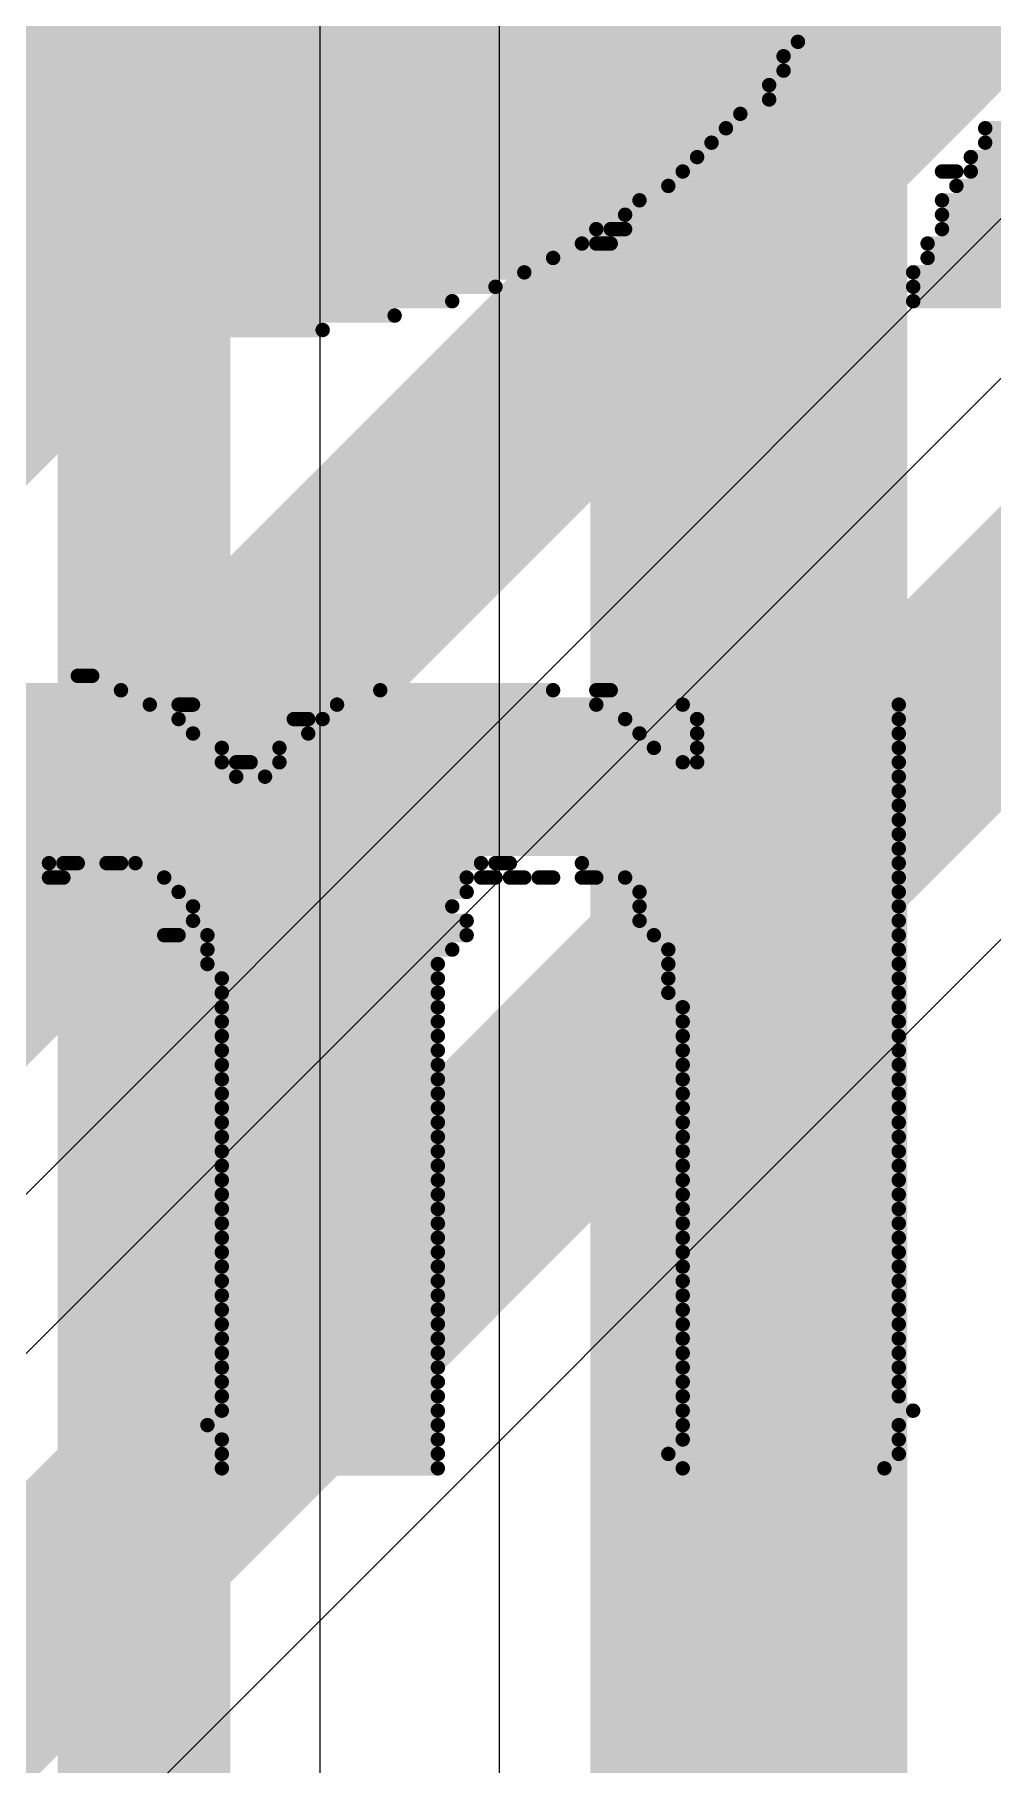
# Model space of a CAD drawing. Header units: inches. Extents: x -5 to 426, y -53 to 116.
# Drawn here: x 25.69 to 27.379, y -13.071 to -10.021 of the extents above; entities that cross this region are included whole.
import ezdxf

# ---------------------------------------------------------------- set-up
doc = ezdxf.new("R2010")
doc.units = ezdxf.units.IN
for name, color, linetype in [('Board Outline', 216, 'Continuous'), ('Bottom Layer', 5, 'Continuous'), ('Bottom Overlay', 54, 'Continuous'), ('Top Layer', 1, 'Continuous')]:
    doc.layers.add(name, color=color, linetype=linetype)

msp = doc.modelspace()

# ---------------------------------------------------------------- linework, layer by layer
at = {"layer": 'Board Outline'}
msp.add_lwpolyline([(49.7725, 6.3481, 0.254, 0.254, -1.144567), (-0.2979, -38.4414, 0.254, 0.254, 0)], format="xyseb", dxfattribs=at)
at = {"layer": 'Bottom Layer'}
for p, q in [((31.1856, -6.8354), (21.0486, -16.9723)), ((20.8373, -16.9025), (30.6554, -7.0844)), ((24.8972, -14.1127), (31.6817, -7.3281))]:
    msp.add_line(p, q, dxfattribs=at)
for points in [[(20.0917, -15.3242, 0.381, 0.381, 0), (30.4822, -4.9336, 0.381, 0.381, 0)], [(19.8879, -16.3343, 0.381, 0.381, 0), (30.3798, -5.8424, 0.381, 0.381, 0)], [(19.8207, -17.4247, 0.381, 0.381, 0), (30.4082, -6.8372, 0.381, 0.381, 0)], [(21.091, -17.4244, 0.381, 0.381, 0), (31.5226, -6.9928, 0.381, 0.381, 0)]]:
    msp.add_lwpolyline(points, format="xyseb", dxfattribs=at)
at = {"layer": 'Bottom Overlay'}
for points in [[(24.7499, -10.0088, 0.0254, 0.0254, 0), (27.0613, -10.0088, 0.0254, 0.0254, 0)], [(24.7753, -10.0342, 0.0254, 0.0254, 0), (27.0359, -10.0342, 0.0254, 0.0254, 0)], [(24.7753, -10.0596, 0.0254, 0.0254, 0), (27.0105, -10.0596, 0.0254, 0.0254, 0)], [(24.7753, -10.085, 0.0254, 0.0254, 0), (27.0105, -10.085, 0.0254, 0.0254, 0)], [(24.8261, -10.1104, 0.0254, 0.0254, 0), (26.9851, -10.1104, 0.0254, 0.0254, 0)], [(24.8261, -10.1358, 0.0254, 0.0254, 0), (26.9851, -10.1358, 0.0254, 0.0254, 0)], [(24.8515, -10.1612, 0.0254, 0.0254, 0), (26.9343, -10.1612, 0.0254, 0.0254, 0)], [(24.8769, -10.1866, 0.0254, 0.0254, 0), (26.9089, -10.1866, 0.0254, 0.0254, 0)], [(27.3661, -10.1866, 0.0254, 0.0254, 0), (28.5345, -10.1866, 0.0254, 0.0254, 0)], [(24.9277, -10.212, 0.0254, 0.0254, 0), (26.8835, -10.212, 0.0254, 0.0254, 0)], [(27.3661, -10.212, 0.0254, 0.0254, 0), (28.5091, -10.212, 0.0254, 0.0254, 0)], [(24.9531, -10.2374, 0.0254, 0.0254, 0), (26.8581, -10.2374, 0.0254, 0.0254, 0)], [(27.3407, -10.2374, 0.0254, 0.0254, 0), (28.5091, -10.2374, 0.0254, 0.0254, 0)], [(24.9785, -10.2628, 0.0254, 0.0254, 0), (26.8327, -10.2628, 0.0254, 0.0254, 0)], [(25.0039, -10.2882, 0.0254, 0.0254, 0), (26.8073, -10.2882, 0.0254, 0.0254, 0)], [(27.2899, -10.2628, 0.0254, 0.0254, 0), (27.3153, -10.2628, 0.0254, 0.0254, 0)], [(27.3153, -10.2882, 0.0254, 0.0254, 0), (28.4583, -10.2882, 0.0254, 0.0254, 0)], [(27.3407, -10.2628, 0.0254, 0.0254, 0), (28.4837, -10.2628, 0.0254, 0.0254, 0)], [(25.0293, -10.3136, 0.0254, 0.0254, 0), (26.7565, -10.3136, 0.0254, 0.0254, 0)], [(27.2899, -10.3136, 0.0254, 0.0254, 0), (28.4837, -10.3136, 0.0254, 0.0254, 0)], [(25.0547, -10.339, 0.0254, 0.0254, 0), (26.7311, -10.339, 0.0254, 0.0254, 0)], [(27.2899, -10.339, 0.0254, 0.0254, 0), (28.4329, -10.339, 0.0254, 0.0254, 0)], [(25.1055, -10.3644, 0.0254, 0.0254, 0), (26.6803, -10.3644, 0.0254, 0.0254, 0)], [(26.7057, -10.3644, 0.0254, 0.0254, 0), (26.7311, -10.3644, 0.0254, 0.0254, 0)], [(27.2899, -10.3644, 0.0254, 0.0254, 0), (28.4329, -10.3644, 0.0254, 0.0254, 0)], [(25.1563, -10.3898, 0.0254, 0.0254, 0), (26.6549, -10.3898, 0.0254, 0.0254, 0)], [(26.6803, -10.3898, 0.0254, 0.0254, 0), (26.7057, -10.3898, 0.0254, 0.0254, 0)], [(27.2645, -10.3898, 0.0254, 0.0254, 0), (28.4075, -10.3898, 0.0254, 0.0254, 0)], [(25.2071, -10.4152, 0.0254, 0.0254, 0), (26.6041, -10.4152, 0.0254, 0.0254, 0)], [(25.2579, -10.4406, 0.0254, 0.0254, 0), (26.5533, -10.4406, 0.0254, 0.0254, 0)], [(27.2391, -10.4406, 0.0254, 0.0254, 0), (28.3821, -10.4406, 0.0254, 0.0254, 0)], [(27.2645, -10.4152, 0.0254, 0.0254, 0), (28.4329, -10.4152, 0.0254, 0.0254, 0)], [(25.3087, -10.466, 0.0254, 0.0254, 0), (26.5025, -10.466, 0.0254, 0.0254, 0)], [(27.2391, -10.466, 0.0254, 0.0254, 0), (28.3821, -10.466, 0.0254, 0.0254, 0)], [(25.3849, -10.4914, 0.0254, 0.0254, 0), (26.4263, -10.4914, 0.0254, 0.0254, 0)], [(27.2391, -10.4914, 0.0254, 0.0254, 0), (28.3567, -10.4914, 0.0254, 0.0254, 0)], [(25.4611, -10.5168, 0.0254, 0.0254, 0), (26.3247, -10.5168, 0.0254, 0.0254, 0)], [(25.5881, -10.5422, 0.0254, 0.0254, 0), (26.1977, -10.5422, 0.0254, 0.0254, 0)], [(25.7659, -11.1518, 0.0254, 0.0254, 0), (25.7913, -11.1518, 0.0254, 0.0254, 0)], [(25.4357, -11.2026, 0.0254, 0.0254, 0), (25.8929, -11.2026, 0.0254, 0.0254, 0)], [(25.5119, -11.1772, 0.0254, 0.0254, 0), (25.8421, -11.1772, 0.0254, 0.0254, 0)], [(25.9437, -11.2026, 0.0254, 0.0254, 0), (25.9691, -11.2026, 0.0254, 0.0254, 0)], [(26.2231, -11.2026, 0.0254, 0.0254, 0), (26.6803, -11.2026, 0.0254, 0.0254, 0)], [(26.2993, -11.1772, 0.0254, 0.0254, 0), (26.6041, -11.1772, 0.0254, 0.0254, 0)], [(26.6803, -11.1772, 0.0254, 0.0254, 0), (26.7057, -11.1772, 0.0254, 0.0254, 0)], [(26.8327, -11.2026, 0.0254, 0.0254, 0), (27.2137, -11.2026, 0.0254, 0.0254, 0)], [(25.3849, -11.228, 0.0254, 0.0254, 0), (25.9437, -11.228, 0.0254, 0.0254, 0)], [(26.1469, -11.228, 0.0254, 0.0254, 0), (26.1723, -11.228, 0.0254, 0.0254, 0)], [(26.1977, -11.228, 0.0254, 0.0254, 0), (26.7311, -11.228, 0.0254, 0.0254, 0)], [(26.8581, -11.228, 0.0254, 0.0254, 0), (27.2137, -11.228, 0.0254, 0.0254, 0)], [(25.3595, -11.2534, 0.0254, 0.0254, 0), (25.9691, -11.2534, 0.0254, 0.0254, 0)], [(26.1723, -11.2534, 0.0254, 0.0254, 0), (26.7565, -11.2534, 0.0254, 0.0254, 0)], [(26.8581, -11.2534, 0.0254, 0.0254, 0), (27.2137, -11.2534, 0.0254, 0.0254, 0)], [(25.3341, -11.2788, 0.0254, 0.0254, 0), (26.0199, -11.2788, 0.0254, 0.0254, 0)], [(26.1215, -11.2788, 0.0254, 0.0254, 0), (26.7819, -11.2788, 0.0254, 0.0254, 0)], [(26.8581, -11.2788, 0.0254, 0.0254, 0), (27.2137, -11.2788, 0.0254, 0.0254, 0)], [(25.2833, -11.3042, 0.0254, 0.0254, 0), (26.0199, -11.3042, 0.0254, 0.0254, 0)], [(26.0453, -11.3042, 0.0254, 0.0254, 0), (26.0707, -11.3042, 0.0254, 0.0254, 0)], [(26.1215, -11.3042, 0.0254, 0.0254, 0), (26.8327, -11.3042, 0.0254, 0.0254, 0)], [(26.8581, -11.3042, 0.0254, 0.0254, 0), (27.2137, -11.3042, 0.0254, 0.0254, 0)], [(25.2579, -11.355, 0.0254, 0.0254, 0), (27.2137, -11.355, 0.0254, 0.0254, 0)], [(25.2833, -11.3296, 0.0254, 0.0254, 0), (26.0453, -11.3296, 0.0254, 0.0254, 0)], [(26.0961, -11.3296, 0.0254, 0.0254, 0), (27.2137, -11.3296, 0.0254, 0.0254, 0)], [(25.2579, -11.3804, 0.0254, 0.0254, 0), (27.2137, -11.3804, 0.0254, 0.0254, 0)], [(25.2579, -11.4058, 0.0254, 0.0254, 0), (27.2137, -11.4058, 0.0254, 0.0254, 0)], [(25.2325, -11.4312, 0.0254, 0.0254, 0), (27.2137, -11.4312, 0.0254, 0.0254, 0)], [(25.2325, -11.4566, 0.0254, 0.0254, 0), (27.2137, -11.4566, 0.0254, 0.0254, 0)], [(25.2325, -11.482, 0.0254, 0.0254, 0), (25.7151, -11.482, 0.0254, 0.0254, 0)], [(25.7151, -11.5074, 0.0254, 0.0254, 0), (25.7405, -11.5074, 0.0254, 0.0254, 0)], [(25.7405, -11.482, 0.0254, 0.0254, 0), (25.7659, -11.482, 0.0254, 0.0254, 0)], [(25.8167, -11.482, 0.0254, 0.0254, 0), (25.8421, -11.482, 0.0254, 0.0254, 0)], [(25.8675, -11.482, 0.0254, 0.0254, 0), (26.4771, -11.482, 0.0254, 0.0254, 0)], [(25.9183, -11.5074, 0.0254, 0.0254, 0), (26.4517, -11.5074, 0.0254, 0.0254, 0)], [(26.4771, -11.5074, 0.0254, 0.0254, 0), (26.5025, -11.5074, 0.0254, 0.0254, 0)], [(26.5025, -11.482, 0.0254, 0.0254, 0), (26.5279, -11.482, 0.0254, 0.0254, 0)], [(26.5279, -11.5074, 0.0254, 0.0254, 0), (26.5533, -11.5074, 0.0254, 0.0254, 0)], [(26.5787, -11.5074, 0.0254, 0.0254, 0), (26.6041, -11.5074, 0.0254, 0.0254, 0)], [(26.6549, -11.482, 0.0254, 0.0254, 0), (27.2137, -11.482, 0.0254, 0.0254, 0)], [(26.6549, -11.5074, 0.0254, 0.0254, 0), (26.6803, -11.5074, 0.0254, 0.0254, 0)], [(26.7311, -11.5074, 0.0254, 0.0254, 0), (27.2137, -11.5074, 0.0254, 0.0254, 0)], [(25.9437, -11.5328, 0.0254, 0.0254, 0), (26.4517, -11.5328, 0.0254, 0.0254, 0)], [(26.7565, -11.5328, 0.0254, 0.0254, 0), (27.2137, -11.5328, 0.0254, 0.0254, 0)], [(25.9691, -11.5582, 0.0254, 0.0254, 0), (26.4263, -11.5582, 0.0254, 0.0254, 0)], [(26.7565, -11.5582, 0.0254, 0.0254, 0), (27.2137, -11.5582, 0.0254, 0.0254, 0)], [(25.9691, -11.5836, 0.0254, 0.0254, 0), (26.4517, -11.5836, 0.0254, 0.0254, 0)], [(26.7565, -11.5836, 0.0254, 0.0254, 0), (27.2137, -11.5836, 0.0254, 0.0254, 0)], [(25.9183, -11.609, 0.0254, 0.0254, 0), (25.9437, -11.609, 0.0254, 0.0254, 0)], [(25.9945, -11.609, 0.0254, 0.0254, 0), (26.4517, -11.609, 0.0254, 0.0254, 0)], [(26.7819, -11.609, 0.0254, 0.0254, 0), (27.2137, -11.609, 0.0254, 0.0254, 0)], [(25.9945, -11.6344, 0.0254, 0.0254, 0), (26.4263, -11.6344, 0.0254, 0.0254, 0)], [(25.9945, -11.6598, 0.0254, 0.0254, 0), (26.4009, -11.6598, 0.0254, 0.0254, 0)], [(26.8073, -11.6344, 0.0254, 0.0254, 0), (27.2137, -11.6344, 0.0254, 0.0254, 0)], [(26.8073, -11.6598, 0.0254, 0.0254, 0), (27.2137, -11.6598, 0.0254, 0.0254, 0)], [(26.0199, -11.6852, 0.0254, 0.0254, 0), (26.4009, -11.6852, 0.0254, 0.0254, 0)], [(26.8073, -11.6852, 0.0254, 0.0254, 0), (27.2137, -11.6852, 0.0254, 0.0254, 0)], [(26.0199, -11.7106, 0.0254, 0.0254, 0), (26.4009, -11.7106, 0.0254, 0.0254, 0)], [(26.8073, -11.7106, 0.0254, 0.0254, 0), (27.2137, -11.7106, 0.0254, 0.0254, 0)], [(26.0199, -11.736, 0.0254, 0.0254, 0), (26.4009, -11.736, 0.0254, 0.0254, 0)], [(26.8327, -11.736, 0.0254, 0.0254, 0), (27.2137, -11.736, 0.0254, 0.0254, 0)], [(26.0199, -11.7614, 0.0254, 0.0254, 0), (26.4009, -11.7614, 0.0254, 0.0254, 0)], [(26.8327, -11.7614, 0.0254, 0.0254, 0), (27.2137, -11.7614, 0.0254, 0.0254, 0)], [(26.0199, -11.7868, 0.0254, 0.0254, 0), (26.4009, -11.7868, 0.0254, 0.0254, 0)], [(26.0199, -11.8122, 0.0254, 0.0254, 0), (26.4009, -11.8122, 0.0254, 0.0254, 0)], [(26.8327, -11.7868, 0.0254, 0.0254, 0), (27.2137, -11.7868, 0.0254, 0.0254, 0)], [(26.8327, -11.8122, 0.0254, 0.0254, 0), (27.2137, -11.8122, 0.0254, 0.0254, 0)], [(26.0199, -11.8376, 0.0254, 0.0254, 0), (26.4009, -11.8376, 0.0254, 0.0254, 0)], [(26.8327, -11.8376, 0.0254, 0.0254, 0), (27.2137, -11.8376, 0.0254, 0.0254, 0)], [(26.0199, -11.863, 0.0254, 0.0254, 0), (26.4009, -11.863, 0.0254, 0.0254, 0)], [(26.8327, -11.863, 0.0254, 0.0254, 0), (27.2137, -11.863, 0.0254, 0.0254, 0)], [(26.0199, -11.8884, 0.0254, 0.0254, 0), (26.4009, -11.8884, 0.0254, 0.0254, 0)], [(26.8327, -11.8884, 0.0254, 0.0254, 0), (27.2137, -11.8884, 0.0254, 0.0254, 0)], [(26.0199, -11.9138, 0.0254, 0.0254, 0), (26.4009, -11.9138, 0.0254, 0.0254, 0)], [(26.8327, -11.9138, 0.0254, 0.0254, 0), (27.2137, -11.9138, 0.0254, 0.0254, 0)], [(26.0199, -11.9392, 0.0254, 0.0254, 0), (26.4009, -11.9392, 0.0254, 0.0254, 0)], [(26.0199, -11.9646, 0.0254, 0.0254, 0), (26.4009, -11.9646, 0.0254, 0.0254, 0)], [(26.8327, -11.9392, 0.0254, 0.0254, 0), (27.2137, -11.9392, 0.0254, 0.0254, 0)], [(26.8327, -11.9646, 0.0254, 0.0254, 0), (27.2137, -11.9646, 0.0254, 0.0254, 0)], [(26.0199, -11.99, 0.0254, 0.0254, 0), (26.4009, -11.99, 0.0254, 0.0254, 0)], [(26.8327, -11.99, 0.0254, 0.0254, 0), (27.2137, -11.99, 0.0254, 0.0254, 0)], [(26.0199, -12.0154, 0.0254, 0.0254, 0), (26.4009, -12.0154, 0.0254, 0.0254, 0)], [(26.8327, -12.0154, 0.0254, 0.0254, 0), (27.2137, -12.0154, 0.0254, 0.0254, 0)], [(26.0199, -12.0408, 0.0254, 0.0254, 0), (26.4009, -12.0408, 0.0254, 0.0254, 0)], [(26.8327, -12.0408, 0.0254, 0.0254, 0), (27.2137, -12.0408, 0.0254, 0.0254, 0)], [(26.0199, -12.0662, 0.0254, 0.0254, 0), (26.4009, -12.0662, 0.0254, 0.0254, 0)], [(26.8327, -12.0662, 0.0254, 0.0254, 0), (27.2137, -12.0662, 0.0254, 0.0254, 0)], [(26.0199, -12.0916, 0.0254, 0.0254, 0), (26.4009, -12.0916, 0.0254, 0.0254, 0)], [(26.0199, -12.117, 0.0254, 0.0254, 0), (26.4009, -12.117, 0.0254, 0.0254, 0)], [(26.8327, -12.0916, 0.0254, 0.0254, 0), (27.2137, -12.0916, 0.0254, 0.0254, 0)], [(26.8327, -12.117, 0.0254, 0.0254, 0), (27.2137, -12.117, 0.0254, 0.0254, 0)], [(26.0199, -12.1424, 0.0254, 0.0254, 0), (26.4009, -12.1424, 0.0254, 0.0254, 0)], [(26.8327, -12.1424, 0.0254, 0.0254, 0), (27.2137, -12.1424, 0.0254, 0.0254, 0)], [(26.0199, -12.1678, 0.0254, 0.0254, 0), (26.4009, -12.1678, 0.0254, 0.0254, 0)], [(26.8327, -12.1678, 0.0254, 0.0254, 0), (27.2137, -12.1678, 0.0254, 0.0254, 0)], [(26.0199, -12.1932, 0.0254, 0.0254, 0), (26.4009, -12.1932, 0.0254, 0.0254, 0)], [(26.8327, -12.1932, 0.0254, 0.0254, 0), (27.2137, -12.1932, 0.0254, 0.0254, 0)], [(26.0199, -12.2186, 0.0254, 0.0254, 0), (26.4009, -12.2186, 0.0254, 0.0254, 0)], [(26.8327, -12.2186, 0.0254, 0.0254, 0), (27.2137, -12.2186, 0.0254, 0.0254, 0)], [(26.0199, -12.244, 0.0254, 0.0254, 0), (26.4009, -12.244, 0.0254, 0.0254, 0)], [(26.0199, -12.2694, 0.0254, 0.0254, 0), (26.4009, -12.2694, 0.0254, 0.0254, 0)], [(26.8327, -12.244, 0.0254, 0.0254, 0), (27.2137, -12.244, 0.0254, 0.0254, 0)], [(26.8327, -12.2694, 0.0254, 0.0254, 0), (27.2137, -12.2694, 0.0254, 0.0254, 0)], [(26.0199, -12.2948, 0.0254, 0.0254, 0), (26.4009, -12.2948, 0.0254, 0.0254, 0)], [(26.8327, -12.2948, 0.0254, 0.0254, 0), (27.2137, -12.2948, 0.0254, 0.0254, 0)], [(26.0199, -12.3202, 0.0254, 0.0254, 0), (26.4009, -12.3202, 0.0254, 0.0254, 0)], [(26.8327, -12.3202, 0.0254, 0.0254, 0), (27.2137, -12.3202, 0.0254, 0.0254, 0)], [(26.0199, -12.3456, 0.0254, 0.0254, 0), (26.4009, -12.3456, 0.0254, 0.0254, 0)], [(26.8327, -12.3456, 0.0254, 0.0254, 0), (27.2137, -12.3456, 0.0254, 0.0254, 0)], [(26.0199, -12.371, 0.0254, 0.0254, 0), (26.4009, -12.371, 0.0254, 0.0254, 0)], [(26.8327, -12.371, 0.0254, 0.0254, 0), (27.2137, -12.371, 0.0254, 0.0254, 0)], [(26.0199, -12.3964, 0.0254, 0.0254, 0), (26.4009, -12.3964, 0.0254, 0.0254, 0)], [(26.0199, -12.4218, 0.0254, 0.0254, 0), (26.4009, -12.4218, 0.0254, 0.0254, 0)], [(26.8327, -12.3964, 0.0254, 0.0254, 0), (27.2137, -12.3964, 0.0254, 0.0254, 0)], [(26.8327, -12.4218, 0.0254, 0.0254, 0), (27.2137, -12.4218, 0.0254, 0.0254, 0)], [(26.0199, -12.4472, 0.0254, 0.0254, 0), (26.4009, -12.4472, 0.0254, 0.0254, 0)], [(26.8327, -12.4472, 0.0254, 0.0254, 0), (27.2391, -12.4472, 0.0254, 0.0254, 0)], [(25.9945, -12.4726, 0.0254, 0.0254, 0), (26.4009, -12.4726, 0.0254, 0.0254, 0)], [(26.8327, -12.4726, 0.0254, 0.0254, 0), (27.2137, -12.4726, 0.0254, 0.0254, 0)], [(26.0199, -12.498, 0.0254, 0.0254, 0), (26.4009, -12.498, 0.0254, 0.0254, 0)], [(26.8327, -12.498, 0.0254, 0.0254, 0), (27.2137, -12.498, 0.0254, 0.0254, 0)], [(26.0199, -12.5234, 0.0254, 0.0254, 0), (26.4009, -12.5234, 0.0254, 0.0254, 0)], [(26.8073, -12.5234, 0.0254, 0.0254, 0), (27.2137, -12.5234, 0.0254, 0.0254, 0)], [(26.0199, -12.5488, 0.0254, 0.0254, 0), (26.4009, -12.5488, 0.0254, 0.0254, 0)], [(26.8327, -12.5488, 0.0254, 0.0254, 0), (27.1883, -12.5488, 0.0254, 0.0254, 0)]]:
    msp.add_lwpolyline(points, format="xyseb", dxfattribs=at)
for points in [[(27.0295, -10.0342, 0.0127, 0.0127, 1), (27.0422, -10.0342, 0.0127, 0.0127, 1)], [(27.0041, -10.0596, 0.0127, 0.0127, 1), (27.0168, -10.0596, 0.0127, 0.0127, 1)], [(27.0041, -10.085, 0.0127, 0.0127, 1), (27.0168, -10.085, 0.0127, 0.0127, 1)], [(26.9787, -10.1104, 0.0127, 0.0127, 1), (26.9914, -10.1104, 0.0127, 0.0127, 1)], [(26.9787, -10.1358, 0.0127, 0.0127, 1), (26.9914, -10.1358, 0.0127, 0.0127, 1)], [(26.9279, -10.1612, 0.0127, 0.0127, 1), (26.9406, -10.1612, 0.0127, 0.0127, 1)], [(26.9025, -10.1866, 0.0127, 0.0127, 1), (26.9152, -10.1866, 0.0127, 0.0127, 1)], [(27.3597, -10.1866, 0.0127, 0.0127, 1), (27.3724, -10.1866, 0.0127, 0.0127, 1)], [(26.8771, -10.212, 0.0127, 0.0127, 1), (26.8898, -10.212, 0.0127, 0.0127, 1)], [(27.3597, -10.212, 0.0127, 0.0127, 1), (27.3724, -10.212, 0.0127, 0.0127, 1)], [(26.8517, -10.2374, 0.0127, 0.0127, 1), (26.8644, -10.2374, 0.0127, 0.0127, 1)], [(27.3343, -10.2374, 0.0127, 0.0127, 1), (27.347, -10.2374, 0.0127, 0.0127, 1)], [(26.8009, -10.2882, 0.0127, 0.0127, 1), (26.8136, -10.2882, 0.0127, 0.0127, 1)], [(26.8263, -10.2628, 0.0127, 0.0127, 1), (26.839, -10.2628, 0.0127, 0.0127, 1)], [(27.2835, -10.2628, 0.0127, 0.0127, 1), (27.2962, -10.2628, 0.0127, 0.0127, 1)], [(27.3089, -10.2628, 0.0127, 0.0127, 1), (27.3216, -10.2628, 0.0127, 0.0127, 1)], [(27.3089, -10.2882, 0.0127, 0.0127, 1), (27.3216, -10.2882, 0.0127, 0.0127, 1)], [(27.3343, -10.2628, 0.0127, 0.0127, 1), (27.347, -10.2628, 0.0127, 0.0127, 1)], [(26.7501, -10.3136, 0.0127, 0.0127, 1), (26.7628, -10.3136, 0.0127, 0.0127, 1)], [(27.2835, -10.3136, 0.0127, 0.0127, 1), (27.2962, -10.3136, 0.0127, 0.0127, 1)], [(26.7247, -10.339, 0.0127, 0.0127, 1), (26.7374, -10.339, 0.0127, 0.0127, 1)], [(27.2835, -10.339, 0.0127, 0.0127, 1), (27.2962, -10.339, 0.0127, 0.0127, 1)], [(26.6739, -10.3644, 0.0127, 0.0127, 1), (26.6866, -10.3644, 0.0127, 0.0127, 1)], [(26.6993, -10.3644, 0.0127, 0.0127, 1), (26.712, -10.3644, 0.0127, 0.0127, 1)], [(26.7247, -10.3644, 0.0127, 0.0127, 1), (26.7374, -10.3644, 0.0127, 0.0127, 1)], [(27.2835, -10.3644, 0.0127, 0.0127, 1), (27.2962, -10.3644, 0.0127, 0.0127, 1)], [(26.6485, -10.3898, 0.0127, 0.0127, 1), (26.6612, -10.3898, 0.0127, 0.0127, 1)], [(26.6739, -10.3898, 0.0127, 0.0127, 1), (26.6866, -10.3898, 0.0127, 0.0127, 1)], [(26.6993, -10.3898, 0.0127, 0.0127, 1), (26.712, -10.3898, 0.0127, 0.0127, 1)], [(27.2581, -10.3898, 0.0127, 0.0127, 1), (27.2708, -10.3898, 0.0127, 0.0127, 1)], [(26.5469, -10.4406, 0.0127, 0.0127, 1), (26.5596, -10.4406, 0.0127, 0.0127, 1)], [(26.5977, -10.4152, 0.0127, 0.0127, 1), (26.6104, -10.4152, 0.0127, 0.0127, 1)], [(27.2327, -10.4406, 0.0127, 0.0127, 1), (27.2454, -10.4406, 0.0127, 0.0127, 1)], [(27.2581, -10.4152, 0.0127, 0.0127, 1), (27.2708, -10.4152, 0.0127, 0.0127, 1)], [(26.4961, -10.466, 0.0127, 0.0127, 1), (26.5088, -10.466, 0.0127, 0.0127, 1)], [(27.2327, -10.466, 0.0127, 0.0127, 1), (27.2454, -10.466, 0.0127, 0.0127, 1)], [(26.4199, -10.4914, 0.0127, 0.0127, 1), (26.4326, -10.4914, 0.0127, 0.0127, 1)], [(27.2327, -10.4914, 0.0127, 0.0127, 1), (27.2454, -10.4914, 0.0127, 0.0127, 1)], [(26.3183, -10.5168, 0.0127, 0.0127, 1), (26.331, -10.5168, 0.0127, 0.0127, 1)], [(26.1913, -10.5422, 0.0127, 0.0127, 1), (26.204, -10.5422, 0.0127, 0.0127, 1)], [(25.7595, -11.1518, 0.0127, 0.0127, 1), (25.7722, -11.1518, 0.0127, 0.0127, 1)], [(25.7849, -11.1518, 0.0127, 0.0127, 1), (25.7976, -11.1518, 0.0127, 0.0127, 1)], [(25.8357, -11.1772, 0.0127, 0.0127, 1), (25.8484, -11.1772, 0.0127, 0.0127, 1)], [(25.8865, -11.2026, 0.0127, 0.0127, 1), (25.8992, -11.2026, 0.0127, 0.0127, 1)], [(25.9373, -11.2026, 0.0127, 0.0127, 1), (25.95, -11.2026, 0.0127, 0.0127, 1)], [(25.9627, -11.2026, 0.0127, 0.0127, 1), (25.9754, -11.2026, 0.0127, 0.0127, 1)], [(26.2167, -11.2026, 0.0127, 0.0127, 1), (26.2294, -11.2026, 0.0127, 0.0127, 1)], [(26.2929, -11.1772, 0.0127, 0.0127, 1), (26.3056, -11.1772, 0.0127, 0.0127, 1)], [(26.5977, -11.1772, 0.0127, 0.0127, 1), (26.6104, -11.1772, 0.0127, 0.0127, 1)], [(26.6739, -11.1772, 0.0127, 0.0127, 1), (26.6866, -11.1772, 0.0127, 0.0127, 1)], [(26.6739, -11.2026, 0.0127, 0.0127, 1), (26.6866, -11.2026, 0.0127, 0.0127, 1)], [(26.6993, -11.1772, 0.0127, 0.0127, 1), (26.712, -11.1772, 0.0127, 0.0127, 1)], [(26.8263, -11.2026, 0.0127, 0.0127, 1), (26.839, -11.2026, 0.0127, 0.0127, 1)], [(27.2073, -11.2026, 0.0127, 0.0127, 1), (27.22, -11.2026, 0.0127, 0.0127, 1)], [(25.9373, -11.228, 0.0127, 0.0127, 1), (25.95, -11.228, 0.0127, 0.0127, 1)], [(26.1405, -11.228, 0.0127, 0.0127, 1), (26.1532, -11.228, 0.0127, 0.0127, 1)], [(26.1659, -11.228, 0.0127, 0.0127, 1), (26.1786, -11.228, 0.0127, 0.0127, 1)], [(26.1913, -11.228, 0.0127, 0.0127, 1), (26.204, -11.228, 0.0127, 0.0127, 1)], [(26.7247, -11.228, 0.0127, 0.0127, 1), (26.7374, -11.228, 0.0127, 0.0127, 1)], [(26.8517, -11.228, 0.0127, 0.0127, 1), (26.8644, -11.228, 0.0127, 0.0127, 1)], [(27.2073, -11.228, 0.0127, 0.0127, 1), (27.22, -11.228, 0.0127, 0.0127, 1)], [(25.9627, -11.2534, 0.0127, 0.0127, 1), (25.9754, -11.2534, 0.0127, 0.0127, 1)], [(26.1659, -11.2534, 0.0127, 0.0127, 1), (26.1786, -11.2534, 0.0127, 0.0127, 1)], [(26.7501, -11.2534, 0.0127, 0.0127, 1), (26.7628, -11.2534, 0.0127, 0.0127, 1)], [(26.8517, -11.2534, 0.0127, 0.0127, 1), (26.8644, -11.2534, 0.0127, 0.0127, 1)], [(27.2073, -11.2534, 0.0127, 0.0127, 1), (27.22, -11.2534, 0.0127, 0.0127, 1)], [(26.0135, -11.2788, 0.0127, 0.0127, 1), (26.0262, -11.2788, 0.0127, 0.0127, 1)], [(26.1151, -11.2788, 0.0127, 0.0127, 1), (26.1278, -11.2788, 0.0127, 0.0127, 1)], [(26.7755, -11.2788, 0.0127, 0.0127, 1), (26.7882, -11.2788, 0.0127, 0.0127, 1)], [(26.8517, -11.2788, 0.0127, 0.0127, 1), (26.8644, -11.2788, 0.0127, 0.0127, 1)], [(27.2073, -11.2788, 0.0127, 0.0127, 1), (27.22, -11.2788, 0.0127, 0.0127, 1)], [(26.0135, -11.3042, 0.0127, 0.0127, 1), (26.0262, -11.3042, 0.0127, 0.0127, 1)], [(26.0389, -11.3042, 0.0127, 0.0127, 1), (26.0516, -11.3042, 0.0127, 0.0127, 1)], [(26.0643, -11.3042, 0.0127, 0.0127, 1), (26.077, -11.3042, 0.0127, 0.0127, 1)], [(26.1151, -11.3042, 0.0127, 0.0127, 1), (26.1278, -11.3042, 0.0127, 0.0127, 1)], [(26.8263, -11.3042, 0.0127, 0.0127, 1), (26.839, -11.3042, 0.0127, 0.0127, 1)], [(26.8517, -11.3042, 0.0127, 0.0127, 1), (26.8644, -11.3042, 0.0127, 0.0127, 1)], [(27.2073, -11.3042, 0.0127, 0.0127, 1), (27.22, -11.3042, 0.0127, 0.0127, 1)], [(26.0389, -11.3296, 0.0127, 0.0127, 1), (26.0516, -11.3296, 0.0127, 0.0127, 1)], [(26.0897, -11.3296, 0.0127, 0.0127, 1), (26.1024, -11.3296, 0.0127, 0.0127, 1)], [(27.2073, -11.3296, 0.0127, 0.0127, 1), (27.22, -11.3296, 0.0127, 0.0127, 1)], [(27.2073, -11.355, 0.0127, 0.0127, 1), (27.22, -11.355, 0.0127, 0.0127, 1)], [(27.2073, -11.3804, 0.0127, 0.0127, 1), (27.22, -11.3804, 0.0127, 0.0127, 1)], [(27.2073, -11.4058, 0.0127, 0.0127, 1), (27.22, -11.4058, 0.0127, 0.0127, 1)], [(27.2073, -11.4312, 0.0127, 0.0127, 1), (27.22, -11.4312, 0.0127, 0.0127, 1)], [(27.2073, -11.4566, 0.0127, 0.0127, 1), (27.22, -11.4566, 0.0127, 0.0127, 1)], [(25.7087, -11.482, 0.0127, 0.0127, 1), (25.7214, -11.482, 0.0127, 0.0127, 1)], [(25.7087, -11.5074, 0.0127, 0.0127, 1), (25.7214, -11.5074, 0.0127, 0.0127, 1)], [(25.7341, -11.482, 0.0127, 0.0127, 1), (25.7468, -11.482, 0.0127, 0.0127, 1)], [(25.7341, -11.5074, 0.0127, 0.0127, 1), (25.7468, -11.5074, 0.0127, 0.0127, 1)], [(25.7595, -11.482, 0.0127, 0.0127, 1), (25.7722, -11.482, 0.0127, 0.0127, 1)], [(25.8103, -11.482, 0.0127, 0.0127, 1), (25.823, -11.482, 0.0127, 0.0127, 1)], [(25.8357, -11.482, 0.0127, 0.0127, 1), (25.8484, -11.482, 0.0127, 0.0127, 1)], [(25.8611, -11.482, 0.0127, 0.0127, 1), (25.8738, -11.482, 0.0127, 0.0127, 1)], [(25.9119, -11.5074, 0.0127, 0.0127, 1), (25.9246, -11.5074, 0.0127, 0.0127, 1)], [(26.4453, -11.5074, 0.0127, 0.0127, 1), (26.458, -11.5074, 0.0127, 0.0127, 1)], [(26.4707, -11.482, 0.0127, 0.0127, 1), (26.4834, -11.482, 0.0127, 0.0127, 1)], [(26.4707, -11.5074, 0.0127, 0.0127, 1), (26.4834, -11.5074, 0.0127, 0.0127, 1)], [(26.4961, -11.482, 0.0127, 0.0127, 1), (26.5088, -11.482, 0.0127, 0.0127, 1)], [(26.4961, -11.5074, 0.0127, 0.0127, 1), (26.5088, -11.5074, 0.0127, 0.0127, 1)], [(26.5215, -11.482, 0.0127, 0.0127, 1), (26.5342, -11.482, 0.0127, 0.0127, 1)], [(26.5215, -11.5074, 0.0127, 0.0127, 1), (26.5342, -11.5074, 0.0127, 0.0127, 1)], [(26.5469, -11.5074, 0.0127, 0.0127, 1), (26.5596, -11.5074, 0.0127, 0.0127, 1)], [(26.5723, -11.5074, 0.0127, 0.0127, 1), (26.585, -11.5074, 0.0127, 0.0127, 1)], [(26.5977, -11.5074, 0.0127, 0.0127, 1), (26.6104, -11.5074, 0.0127, 0.0127, 1)], [(26.6485, -11.482, 0.0127, 0.0127, 1), (26.6612, -11.482, 0.0127, 0.0127, 1)], [(26.6485, -11.5074, 0.0127, 0.0127, 1), (26.6612, -11.5074, 0.0127, 0.0127, 1)], [(26.6739, -11.5074, 0.0127, 0.0127, 1), (26.6866, -11.5074, 0.0127, 0.0127, 1)], [(26.7247, -11.5074, 0.0127, 0.0127, 1), (26.7374, -11.5074, 0.0127, 0.0127, 1)], [(27.2073, -11.482, 0.0127, 0.0127, 1), (27.22, -11.482, 0.0127, 0.0127, 1)], [(27.2073, -11.5074, 0.0127, 0.0127, 1), (27.22, -11.5074, 0.0127, 0.0127, 1)], [(25.9373, -11.5328, 0.0127, 0.0127, 1), (25.95, -11.5328, 0.0127, 0.0127, 1)], [(26.4453, -11.5328, 0.0127, 0.0127, 1), (26.458, -11.5328, 0.0127, 0.0127, 1)], [(26.7501, -11.5328, 0.0127, 0.0127, 1), (26.7628, -11.5328, 0.0127, 0.0127, 1)], [(27.2073, -11.5328, 0.0127, 0.0127, 1), (27.22, -11.5328, 0.0127, 0.0127, 1)], [(25.9627, -11.5582, 0.0127, 0.0127, 1), (25.9754, -11.5582, 0.0127, 0.0127, 1)], [(26.4199, -11.5582, 0.0127, 0.0127, 1), (26.4326, -11.5582, 0.0127, 0.0127, 1)], [(26.7501, -11.5582, 0.0127, 0.0127, 1), (26.7628, -11.5582, 0.0127, 0.0127, 1)], [(27.2073, -11.5582, 0.0127, 0.0127, 1), (27.22, -11.5582, 0.0127, 0.0127, 1)], [(25.9627, -11.5836, 0.0127, 0.0127, 1), (25.9754, -11.5836, 0.0127, 0.0127, 1)], [(26.4453, -11.5836, 0.0127, 0.0127, 1), (26.458, -11.5836, 0.0127, 0.0127, 1)], [(26.7501, -11.5836, 0.0127, 0.0127, 1), (26.7628, -11.5836, 0.0127, 0.0127, 1)], [(27.2073, -11.5836, 0.0127, 0.0127, 1), (27.22, -11.5836, 0.0127, 0.0127, 1)], [(25.9119, -11.609, 0.0127, 0.0127, 1), (25.9246, -11.609, 0.0127, 0.0127, 1)], [(25.9373, -11.609, 0.0127, 0.0127, 1), (25.95, -11.609, 0.0127, 0.0127, 1)], [(25.9881, -11.609, 0.0127, 0.0127, 1), (26.0008, -11.609, 0.0127, 0.0127, 1)], [(26.4453, -11.609, 0.0127, 0.0127, 1), (26.458, -11.609, 0.0127, 0.0127, 1)], [(26.7755, -11.609, 0.0127, 0.0127, 1), (26.7882, -11.609, 0.0127, 0.0127, 1)], [(27.2073, -11.609, 0.0127, 0.0127, 1), (27.22, -11.609, 0.0127, 0.0127, 1)], [(25.9881, -11.6344, 0.0127, 0.0127, 1), (26.0008, -11.6344, 0.0127, 0.0127, 1)], [(25.9881, -11.6598, 0.0127, 0.0127, 1), (26.0008, -11.6598, 0.0127, 0.0127, 1)], [(26.3945, -11.6598, 0.0127, 0.0127, 1), (26.4072, -11.6598, 0.0127, 0.0127, 1)], [(26.4199, -11.6344, 0.0127, 0.0127, 1), (26.4326, -11.6344, 0.0127, 0.0127, 1)], [(26.8009, -11.6344, 0.0127, 0.0127, 1), (26.8136, -11.6344, 0.0127, 0.0127, 1)], [(26.8009, -11.6598, 0.0127, 0.0127, 1), (26.8136, -11.6598, 0.0127, 0.0127, 1)], [(27.2073, -11.6344, 0.0127, 0.0127, 1), (27.22, -11.6344, 0.0127, 0.0127, 1)], [(27.2073, -11.6598, 0.0127, 0.0127, 1), (27.22, -11.6598, 0.0127, 0.0127, 1)], [(26.0135, -11.6852, 0.0127, 0.0127, 1), (26.0262, -11.6852, 0.0127, 0.0127, 1)], [(26.3945, -11.6852, 0.0127, 0.0127, 1), (26.4072, -11.6852, 0.0127, 0.0127, 1)], [(26.8009, -11.6852, 0.0127, 0.0127, 1), (26.8136, -11.6852, 0.0127, 0.0127, 1)], [(27.2073, -11.6852, 0.0127, 0.0127, 1), (27.22, -11.6852, 0.0127, 0.0127, 1)], [(26.0135, -11.7106, 0.0127, 0.0127, 1), (26.0262, -11.7106, 0.0127, 0.0127, 1)], [(26.3945, -11.7106, 0.0127, 0.0127, 1), (26.4072, -11.7106, 0.0127, 0.0127, 1)], [(26.8009, -11.7106, 0.0127, 0.0127, 1), (26.8136, -11.7106, 0.0127, 0.0127, 1)], [(27.2073, -11.7106, 0.0127, 0.0127, 1), (27.22, -11.7106, 0.0127, 0.0127, 1)], [(26.0135, -11.736, 0.0127, 0.0127, 1), (26.0262, -11.736, 0.0127, 0.0127, 1)], [(26.3945, -11.736, 0.0127, 0.0127, 1), (26.4072, -11.736, 0.0127, 0.0127, 1)], [(26.8263, -11.736, 0.0127, 0.0127, 1), (26.839, -11.736, 0.0127, 0.0127, 1)], [(27.2073, -11.736, 0.0127, 0.0127, 1), (27.22, -11.736, 0.0127, 0.0127, 1)], [(26.0135, -11.7614, 0.0127, 0.0127, 1), (26.0262, -11.7614, 0.0127, 0.0127, 1)], [(26.3945, -11.7614, 0.0127, 0.0127, 1), (26.4072, -11.7614, 0.0127, 0.0127, 1)], [(26.8263, -11.7614, 0.0127, 0.0127, 1), (26.839, -11.7614, 0.0127, 0.0127, 1)], [(27.2073, -11.7614, 0.0127, 0.0127, 1), (27.22, -11.7614, 0.0127, 0.0127, 1)], [(26.0135, -11.7868, 0.0127, 0.0127, 1), (26.0262, -11.7868, 0.0127, 0.0127, 1)], [(26.0135, -11.8122, 0.0127, 0.0127, 1), (26.0262, -11.8122, 0.0127, 0.0127, 1)], [(26.3945, -11.7868, 0.0127, 0.0127, 1), (26.4072, -11.7868, 0.0127, 0.0127, 1)], [(26.3945, -11.8122, 0.0127, 0.0127, 1), (26.4072, -11.8122, 0.0127, 0.0127, 1)], [(26.8263, -11.7868, 0.0127, 0.0127, 1), (26.839, -11.7868, 0.0127, 0.0127, 1)], [(26.8263, -11.8122, 0.0127, 0.0127, 1), (26.839, -11.8122, 0.0127, 0.0127, 1)], [(27.2073, -11.7868, 0.0127, 0.0127, 1), (27.22, -11.7868, 0.0127, 0.0127, 1)], [(27.2073, -11.8122, 0.0127, 0.0127, 1), (27.22, -11.8122, 0.0127, 0.0127, 1)], [(26.0135, -11.8376, 0.0127, 0.0127, 1), (26.0262, -11.8376, 0.0127, 0.0127, 1)], [(26.3945, -11.8376, 0.0127, 0.0127, 1), (26.4072, -11.8376, 0.0127, 0.0127, 1)], [(26.8263, -11.8376, 0.0127, 0.0127, 1), (26.839, -11.8376, 0.0127, 0.0127, 1)], [(27.2073, -11.8376, 0.0127, 0.0127, 1), (27.22, -11.8376, 0.0127, 0.0127, 1)], [(26.0135, -11.863, 0.0127, 0.0127, 1), (26.0262, -11.863, 0.0127, 0.0127, 1)], [(26.3945, -11.863, 0.0127, 0.0127, 1), (26.4072, -11.863, 0.0127, 0.0127, 1)], [(26.8263, -11.863, 0.0127, 0.0127, 1), (26.839, -11.863, 0.0127, 0.0127, 1)], [(27.2073, -11.863, 0.0127, 0.0127, 1), (27.22, -11.863, 0.0127, 0.0127, 1)], [(26.0135, -11.8884, 0.0127, 0.0127, 1), (26.0262, -11.8884, 0.0127, 0.0127, 1)], [(26.3945, -11.8884, 0.0127, 0.0127, 1), (26.4072, -11.8884, 0.0127, 0.0127, 1)], [(26.8263, -11.8884, 0.0127, 0.0127, 1), (26.839, -11.8884, 0.0127, 0.0127, 1)], [(27.2073, -11.8884, 0.0127, 0.0127, 1), (27.22, -11.8884, 0.0127, 0.0127, 1)], [(26.0135, -11.9138, 0.0127, 0.0127, 1), (26.0262, -11.9138, 0.0127, 0.0127, 1)], [(26.3945, -11.9138, 0.0127, 0.0127, 1), (26.4072, -11.9138, 0.0127, 0.0127, 1)], [(26.8263, -11.9138, 0.0127, 0.0127, 1), (26.839, -11.9138, 0.0127, 0.0127, 1)], [(27.2073, -11.9138, 0.0127, 0.0127, 1), (27.22, -11.9138, 0.0127, 0.0127, 1)], [(26.0135, -11.9392, 0.0127, 0.0127, 1), (26.0262, -11.9392, 0.0127, 0.0127, 1)], [(26.0135, -11.9646, 0.0127, 0.0127, 1), (26.0262, -11.9646, 0.0127, 0.0127, 1)], [(26.3945, -11.9392, 0.0127, 0.0127, 1), (26.4072, -11.9392, 0.0127, 0.0127, 1)], [(26.3945, -11.9646, 0.0127, 0.0127, 1), (26.4072, -11.9646, 0.0127, 0.0127, 1)], [(26.8263, -11.9392, 0.0127, 0.0127, 1), (26.839, -11.9392, 0.0127, 0.0127, 1)], [(26.8263, -11.9646, 0.0127, 0.0127, 1), (26.839, -11.9646, 0.0127, 0.0127, 1)], [(27.2073, -11.9392, 0.0127, 0.0127, 1), (27.22, -11.9392, 0.0127, 0.0127, 1)], [(27.2073, -11.9646, 0.0127, 0.0127, 1), (27.22, -11.9646, 0.0127, 0.0127, 1)], [(26.0135, -11.99, 0.0127, 0.0127, 1), (26.0262, -11.99, 0.0127, 0.0127, 1)], [(26.3945, -11.99, 0.0127, 0.0127, 1), (26.4072, -11.99, 0.0127, 0.0127, 1)], [(26.8263, -11.99, 0.0127, 0.0127, 1), (26.839, -11.99, 0.0127, 0.0127, 1)], [(27.2073, -11.99, 0.0127, 0.0127, 1), (27.22, -11.99, 0.0127, 0.0127, 1)], [(26.0135, -12.0154, 0.0127, 0.0127, 1), (26.0262, -12.0154, 0.0127, 0.0127, 1)], [(26.3945, -12.0154, 0.0127, 0.0127, 1), (26.4072, -12.0154, 0.0127, 0.0127, 1)], [(26.8263, -12.0154, 0.0127, 0.0127, 1), (26.839, -12.0154, 0.0127, 0.0127, 1)], [(27.2073, -12.0154, 0.0127, 0.0127, 1), (27.22, -12.0154, 0.0127, 0.0127, 1)], [(26.0135, -12.0408, 0.0127, 0.0127, 1), (26.0262, -12.0408, 0.0127, 0.0127, 1)], [(26.3945, -12.0408, 0.0127, 0.0127, 1), (26.4072, -12.0408, 0.0127, 0.0127, 1)], [(26.8263, -12.0408, 0.0127, 0.0127, 1), (26.839, -12.0408, 0.0127, 0.0127, 1)], [(27.2073, -12.0408, 0.0127, 0.0127, 1), (27.22, -12.0408, 0.0127, 0.0127, 1)], [(26.0135, -12.0662, 0.0127, 0.0127, 1), (26.0262, -12.0662, 0.0127, 0.0127, 1)], [(26.3945, -12.0662, 0.0127, 0.0127, 1), (26.4072, -12.0662, 0.0127, 0.0127, 1)], [(26.8263, -12.0662, 0.0127, 0.0127, 1), (26.839, -12.0662, 0.0127, 0.0127, 1)], [(27.2073, -12.0662, 0.0127, 0.0127, 1), (27.22, -12.0662, 0.0127, 0.0127, 1)], [(26.0135, -12.0916, 0.0127, 0.0127, 1), (26.0262, -12.0916, 0.0127, 0.0127, 1)], [(26.0135, -12.117, 0.0127, 0.0127, 1), (26.0262, -12.117, 0.0127, 0.0127, 1)], [(26.3945, -12.0916, 0.0127, 0.0127, 1), (26.4072, -12.0916, 0.0127, 0.0127, 1)], [(26.3945, -12.117, 0.0127, 0.0127, 1), (26.4072, -12.117, 0.0127, 0.0127, 1)], [(26.8263, -12.0916, 0.0127, 0.0127, 1), (26.839, -12.0916, 0.0127, 0.0127, 1)], [(26.8263, -12.117, 0.0127, 0.0127, 1), (26.839, -12.117, 0.0127, 0.0127, 1)], [(27.2073, -12.0916, 0.0127, 0.0127, 1), (27.22, -12.0916, 0.0127, 0.0127, 1)], [(27.2073, -12.117, 0.0127, 0.0127, 1), (27.22, -12.117, 0.0127, 0.0127, 1)], [(26.0135, -12.1424, 0.0127, 0.0127, 1), (26.0262, -12.1424, 0.0127, 0.0127, 1)], [(26.3945, -12.1424, 0.0127, 0.0127, 1), (26.4072, -12.1424, 0.0127, 0.0127, 1)], [(26.8263, -12.1424, 0.0127, 0.0127, 1), (26.839, -12.1424, 0.0127, 0.0127, 1)], [(27.2073, -12.1424, 0.0127, 0.0127, 1), (27.22, -12.1424, 0.0127, 0.0127, 1)], [(26.0135, -12.1678, 0.0127, 0.0127, 1), (26.0262, -12.1678, 0.0127, 0.0127, 1)], [(26.3945, -12.1678, 0.0127, 0.0127, 1), (26.4072, -12.1678, 0.0127, 0.0127, 1)], [(26.8263, -12.1678, 0.0127, 0.0127, 1), (26.839, -12.1678, 0.0127, 0.0127, 1)], [(27.2073, -12.1678, 0.0127, 0.0127, 1), (27.22, -12.1678, 0.0127, 0.0127, 1)], [(26.0135, -12.1932, 0.0127, 0.0127, 1), (26.0262, -12.1932, 0.0127, 0.0127, 1)], [(26.3945, -12.1932, 0.0127, 0.0127, 1), (26.4072, -12.1932, 0.0127, 0.0127, 1)], [(26.8263, -12.1932, 0.0127, 0.0127, 1), (26.839, -12.1932, 0.0127, 0.0127, 1)], [(27.2073, -12.1932, 0.0127, 0.0127, 1), (27.22, -12.1932, 0.0127, 0.0127, 1)], [(26.0135, -12.2186, 0.0127, 0.0127, 1), (26.0262, -12.2186, 0.0127, 0.0127, 1)], [(26.3945, -12.2186, 0.0127, 0.0127, 1), (26.4072, -12.2186, 0.0127, 0.0127, 1)], [(26.8263, -12.2186, 0.0127, 0.0127, 1), (26.839, -12.2186, 0.0127, 0.0127, 1)], [(27.2073, -12.2186, 0.0127, 0.0127, 1), (27.22, -12.2186, 0.0127, 0.0127, 1)], [(26.0135, -12.244, 0.0127, 0.0127, 1), (26.0262, -12.244, 0.0127, 0.0127, 1)], [(26.0135, -12.2694, 0.0127, 0.0127, 1), (26.0262, -12.2694, 0.0127, 0.0127, 1)], [(26.3945, -12.244, 0.0127, 0.0127, 1), (26.4072, -12.244, 0.0127, 0.0127, 1)], [(26.3945, -12.2694, 0.0127, 0.0127, 1), (26.4072, -12.2694, 0.0127, 0.0127, 1)], [(26.8263, -12.244, 0.0127, 0.0127, 1), (26.839, -12.244, 0.0127, 0.0127, 1)], [(26.8263, -12.2694, 0.0127, 0.0127, 1), (26.839, -12.2694, 0.0127, 0.0127, 1)], [(27.2073, -12.244, 0.0127, 0.0127, 1), (27.22, -12.244, 0.0127, 0.0127, 1)], [(27.2073, -12.2694, 0.0127, 0.0127, 1), (27.22, -12.2694, 0.0127, 0.0127, 1)], [(26.0135, -12.2948, 0.0127, 0.0127, 1), (26.0262, -12.2948, 0.0127, 0.0127, 1)], [(26.3945, -12.2948, 0.0127, 0.0127, 1), (26.4072, -12.2948, 0.0127, 0.0127, 1)], [(26.8263, -12.2948, 0.0127, 0.0127, 1), (26.839, -12.2948, 0.0127, 0.0127, 1)], [(27.2073, -12.2948, 0.0127, 0.0127, 1), (27.22, -12.2948, 0.0127, 0.0127, 1)], [(26.0135, -12.3202, 0.0127, 0.0127, 1), (26.0262, -12.3202, 0.0127, 0.0127, 1)], [(26.3945, -12.3202, 0.0127, 0.0127, 1), (26.4072, -12.3202, 0.0127, 0.0127, 1)], [(26.8263, -12.3202, 0.0127, 0.0127, 1), (26.839, -12.3202, 0.0127, 0.0127, 1)], [(27.2073, -12.3202, 0.0127, 0.0127, 1), (27.22, -12.3202, 0.0127, 0.0127, 1)], [(26.0135, -12.3456, 0.0127, 0.0127, 1), (26.0262, -12.3456, 0.0127, 0.0127, 1)], [(26.3945, -12.3456, 0.0127, 0.0127, 1), (26.4072, -12.3456, 0.0127, 0.0127, 1)], [(26.8263, -12.3456, 0.0127, 0.0127, 1), (26.839, -12.3456, 0.0127, 0.0127, 1)], [(27.2073, -12.3456, 0.0127, 0.0127, 1), (27.22, -12.3456, 0.0127, 0.0127, 1)], [(26.0135, -12.371, 0.0127, 0.0127, 1), (26.0262, -12.371, 0.0127, 0.0127, 1)], [(26.3945, -12.371, 0.0127, 0.0127, 1), (26.4072, -12.371, 0.0127, 0.0127, 1)], [(26.8263, -12.371, 0.0127, 0.0127, 1), (26.839, -12.371, 0.0127, 0.0127, 1)], [(27.2073, -12.371, 0.0127, 0.0127, 1), (27.22, -12.371, 0.0127, 0.0127, 1)], [(26.0135, -12.3964, 0.0127, 0.0127, 1), (26.0262, -12.3964, 0.0127, 0.0127, 1)], [(26.0135, -12.4218, 0.0127, 0.0127, 1), (26.0262, -12.4218, 0.0127, 0.0127, 1)], [(26.3945, -12.3964, 0.0127, 0.0127, 1), (26.4072, -12.3964, 0.0127, 0.0127, 1)], [(26.3945, -12.4218, 0.0127, 0.0127, 1), (26.4072, -12.4218, 0.0127, 0.0127, 1)], [(26.8263, -12.3964, 0.0127, 0.0127, 1), (26.839, -12.3964, 0.0127, 0.0127, 1)], [(26.8263, -12.4218, 0.0127, 0.0127, 1), (26.839, -12.4218, 0.0127, 0.0127, 1)], [(27.2073, -12.3964, 0.0127, 0.0127, 1), (27.22, -12.3964, 0.0127, 0.0127, 1)], [(27.2073, -12.4218, 0.0127, 0.0127, 1), (27.22, -12.4218, 0.0127, 0.0127, 1)], [(26.0135, -12.4472, 0.0127, 0.0127, 1), (26.0262, -12.4472, 0.0127, 0.0127, 1)], [(26.3945, -12.4472, 0.0127, 0.0127, 1), (26.4072, -12.4472, 0.0127, 0.0127, 1)], [(26.8263, -12.4472, 0.0127, 0.0127, 1), (26.839, -12.4472, 0.0127, 0.0127, 1)], [(27.2327, -12.4472, 0.0127, 0.0127, 1), (27.2454, -12.4472, 0.0127, 0.0127, 1)], [(25.9881, -12.4726, 0.0127, 0.0127, 1), (26.0008, -12.4726, 0.0127, 0.0127, 1)], [(26.3945, -12.4726, 0.0127, 0.0127, 1), (26.4072, -12.4726, 0.0127, 0.0127, 1)], [(26.8263, -12.4726, 0.0127, 0.0127, 1), (26.839, -12.4726, 0.0127, 0.0127, 1)], [(27.2073, -12.4726, 0.0127, 0.0127, 1), (27.22, -12.4726, 0.0127, 0.0127, 1)], [(26.0135, -12.498, 0.0127, 0.0127, 1), (26.0262, -12.498, 0.0127, 0.0127, 1)], [(26.3945, -12.498, 0.0127, 0.0127, 1), (26.4072, -12.498, 0.0127, 0.0127, 1)], [(26.8263, -12.498, 0.0127, 0.0127, 1), (26.839, -12.498, 0.0127, 0.0127, 1)], [(27.2073, -12.498, 0.0127, 0.0127, 1), (27.22, -12.498, 0.0127, 0.0127, 1)], [(26.0135, -12.5234, 0.0127, 0.0127, 1), (26.0262, -12.5234, 0.0127, 0.0127, 1)], [(26.3945, -12.5234, 0.0127, 0.0127, 1), (26.4072, -12.5234, 0.0127, 0.0127, 1)], [(26.8009, -12.5234, 0.0127, 0.0127, 1), (26.8136, -12.5234, 0.0127, 0.0127, 1)], [(27.2073, -12.5234, 0.0127, 0.0127, 1), (27.22, -12.5234, 0.0127, 0.0127, 1)], [(26.0135, -12.5488, 0.0127, 0.0127, 1), (26.0262, -12.5488, 0.0127, 0.0127, 1)], [(26.3945, -12.5488, 0.0127, 0.0127, 1), (26.4072, -12.5488, 0.0127, 0.0127, 1)], [(26.8263, -12.5488, 0.0127, 0.0127, 1), (26.839, -12.5488, 0.0127, 0.0127, 1)], [(27.1819, -12.5488, 0.0127, 0.0127, 1), (27.1946, -12.5488, 0.0127, 0.0127, 1)]]:
    msp.add_lwpolyline(points, format="xyseb", close=True, dxfattribs=at)
at = {"layer": 'Top Layer'}
for p, q in [((26.5091, -8.7895), (26.5091, -13.7237)), ((26.1934, -15.847), (26.1934, -9.1938))]:
    msp.add_line(p, q, dxfattribs=at)
for points in [[(26.9494, -13.843, 0.5588, 0.5588, 0), (26.9494, -8.6072, 0.5588, 0.5588, 0)], [(25.8826, -16.176, 0.3048, 0.3048, 0), (25.8826, -9.1938, 0.3048, 0.3048, 0)], [(28.8152, -11.6395, 0.508, 0.508, -0.198912), (26.8037, -16.4958, 0.508, 0.508, 0)]]:
    msp.add_lwpolyline(points, format="xyseb", dxfattribs=at)

doc.saveas('drawing.dxf')
